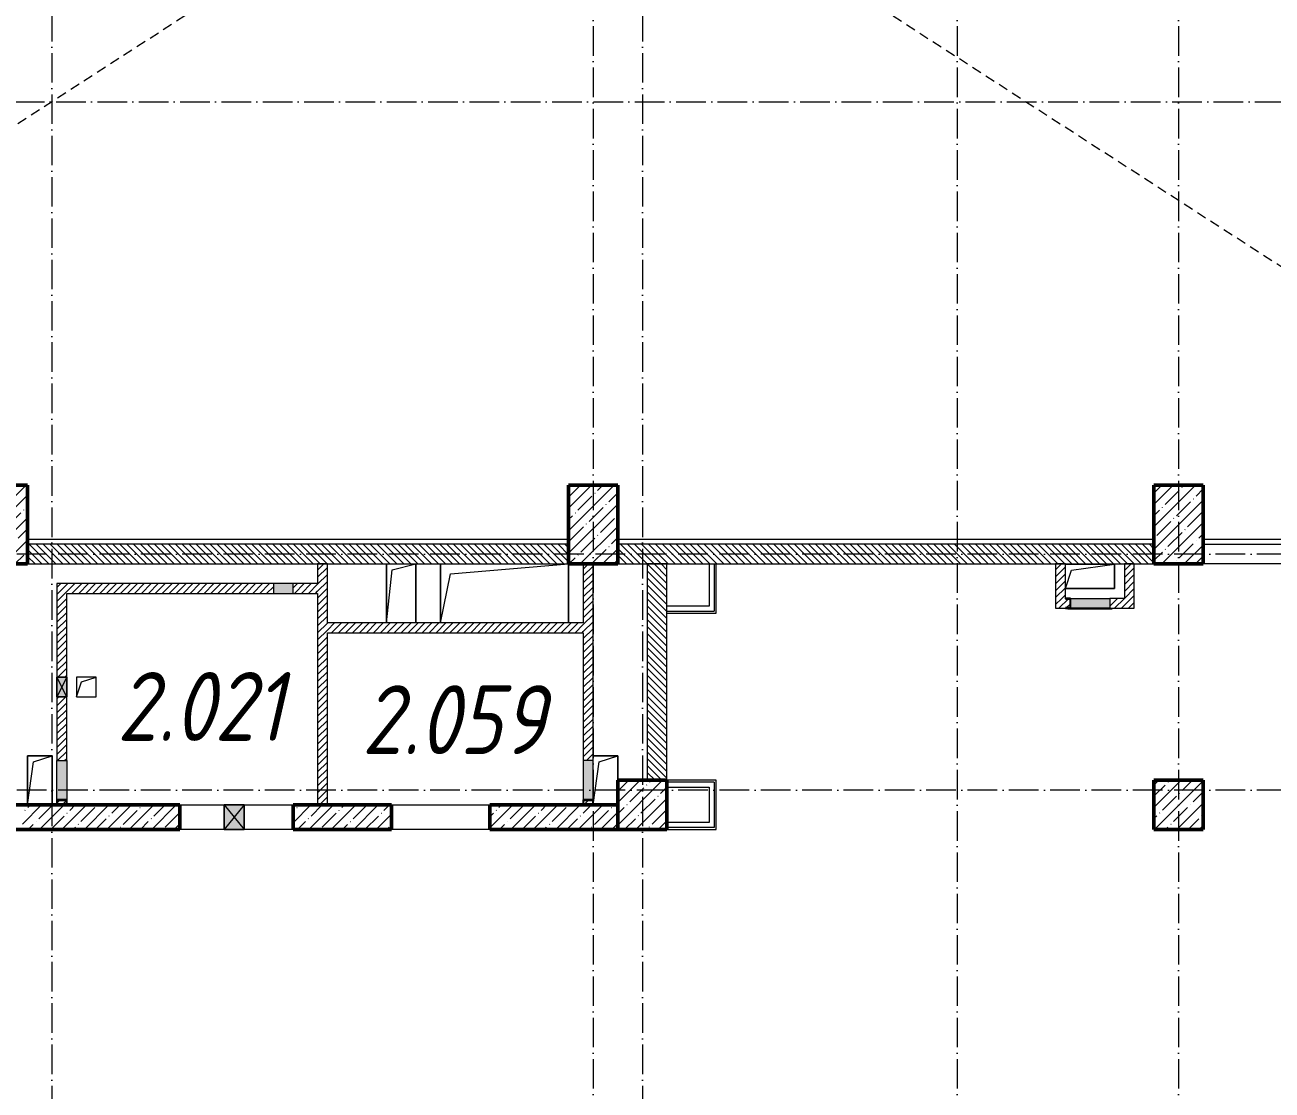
# Model space of a CAD drawing. Header units: millimetres. Extents: x -12989 to 629078, y -109036 to 555275.
# Drawn here: x 573793 to 586468, y 155315 to 166147 of the extents above; entities that cross this region are included whole.
import ezdxf

# ---------------------------------------------------------------- set-up
doc = ezdxf.new("R2010")
doc.units = ezdxf.units.MM
doc.linetypes.add('200_ШТРИХ_ш1п0_6_', pattern=[160, 100, -60])
doc.linetypes.add('50_200_ШТРИХ_1Т_ш5_п1_п1_', pattern=[700, 500, -100, 0, -100])
for name, color, linetype, lineweight in [('A-DETL-____-OTLN-3', 7, '200_ШТРИХ_ш1п0_6_', 9), ('A-DETL-GENF-OTLN', 7, 'Continuous', 9), ('A-FLOR-____-OTLN', 7, 'Continuous', 9), ('A-GENM-____-MCUT', 7, 'Continuous', 25), ('A-GENM-____-OTLN', 7, 'Continuous', 9), ('A-GENM-____-OTLN-1', 7, 'Continuous', 25), ('A-GLAZ-____-OTLN', 7, 'Continuous', 9), ('A-WALL-____-MCUT', 7, 'Continuous', 13), ('A-WALL-____-MCUT-2', 7, 'Continuous', 50), ('A-WALL-____-OTLN', 7, 'Continuous', 9), ('A-WALL-____-PATT-1', 7, 'Continuous', 9), ('A-WALL-FNSH-MCUT-1', 7, 'Continuous', 9), ('I-WALL-____-OTLN', 7, 'Continuous', 9), ('S-COLS-____-MCUT', 7, 'Continuous', 50), ('S-COLS-____-OTLN', 7, 'Continuous', 9), ('S-GRID-____-OTLN-1', 7, '50_200_ШТРИХ_1Т_ш5_п1_п1_', 9), ('Марки помещений', 7, 'Continuous', 9)]:
    doc.layers.add(name, color=color, linetype=linetype, lineweight=lineweight)
doc.layers.add('A-GLAZ-____-OTLN-1', color=7, linetype='Continuous', lineweight=9, true_color=0xc0c0c0)
doc.styles.add('ISOCPEUR_I_2', font='isocpeui.ttf', dxfattribs={"width": 0.85, "height": 2.3})
pattern_1 = [(45, (516567.8, 90784.41), (-35.35534, 35.35534), [])]
pattern_2 = [(135, (516567.8, 90784.41), (-35.35534, -35.35534), [])]

# ---------------------------------------------------------------- blocks, each defined once
blk = doc.blocks.new('BSC_Колонна _Прямоугольная - 500х500-V78-АР1_План отверстий 2 этажа в осях 1-64_Ю-ЯЯ')
at = {"layer": 'S-COLS-____-OTLN'}
h = blk.add_hatch(dxfattribs=at)
h.set_pattern_fill('FP_90', color=256, style=0, pattern_type=2)
h.set_pattern_definition([(45, (-63500, -67431.04), (-114.04925, 114.04925), []), (45, (-63385.95, -67431.04), (-114.04925, 114.04925), [201.613, -40.323, 3.353, -36.97])])
h.paths.add_polyline_path([(-250, -250), (250, -250), (250, 250), (-250, 250)], flags=0)
at = {"layer": 'S-COLS-____-MCUT'}
for p, q in [((250, 250), (-250, 250)), ((-250, 250), (-250, -250)), ((250, -250), (250, 250)), ((-250, -250), (250, -250))]:
    blk.add_line(p, q, dxfattribs=at)
blk = doc.blocks.new('BSC_Колонна _Прямоугольная - 500х800-V86-АР1_План отверстий 2 этажа в осях 1-64_Ю-ЯЯ')
at = {"layer": 'S-COLS-____-OTLN'}
h = blk.add_hatch(dxfattribs=at)
h.set_pattern_fill('FP_99', color=256, style=0, pattern_type=2)
h.set_pattern_definition([(225, (57000, 70281.04), (114.04925, -114.04925), []), (225, (56885.95, 70281.04), (114.04925, -114.04925), [201.613, -40.323, 3.353, -36.97])])
h.paths.add_polyline_path([(-250, 400), (-250, -400), (250, -400), (250, 400)], flags=0)
at = {"layer": 'S-COLS-____-MCUT'}
for p, q in [((250, 400), (-250, 400)), ((-250, 400), (-250, -400)), ((250, -400), (250, 400)), ((-250, -400), (250, -400))]:
    blk.add_line(p, q, dxfattribs=at)
blk = doc.blocks.new('BSC_Колонна _Прямоугольная - 500х800-V87-АР1_План отверстий 2 этажа в осях 1-64_Ю-ЯЯ')
at = {"layer": 'S-COLS-____-OTLN'}
h = blk.add_hatch(dxfattribs=at)
h.set_pattern_fill('FP_100', color=256, style=0, pattern_type=2)
h.set_pattern_definition([(225, (63000, 70281.04), (114.04925, -114.04925), []), (225, (62885.95, 70281.04), (114.04925, -114.04925), [201.613, -40.323, 3.353, -36.97])])
h.paths.add_polyline_path([(-250, 400), (-250, -400), (250, -400), (250, 400)], flags=0)
at = {"layer": 'S-COLS-____-MCUT'}
for p, q in [((250, 400), (-250, 400)), ((-250, 400), (-250, -400)), ((250, -400), (250, 400)), ((-250, -400), (250, -400))]:
    blk.add_line(p, q, dxfattribs=at)
blk = doc.blocks.new('BSC_Колонна _Прямоугольная - 500х800-V88-АР1_План отверстий 2 этажа в осях 1-64_Ю-ЯЯ')
at = {"layer": 'S-COLS-____-OTLN'}
h = blk.add_hatch(dxfattribs=at)
h.set_pattern_fill('FP_101', color=256, style=0, pattern_type=2)
h.set_pattern_definition([(225, (68950, 70281.04), (114.04925, -114.04925), []), (225, (68835.95, 70281.04), (114.04925, -114.04925), [201.613, -40.323, 3.353, -36.97])])
h.paths.add_polyline_path([(250, 400), (-250, 400), (-250, -400), (250, -400)], flags=0)
at = {"layer": 'S-COLS-____-MCUT'}
for p, q in [((250, 400), (-250, 400)), ((-250, 400), (-250, -400)), ((250, -400), (250, 400)), ((-250, -400), (250, -400))]:
    blk.add_line(p, q, dxfattribs=at)
blk = doc.blocks.new('BSC_Колонна _Прямоугольная - 500х500-V146-АР1_План отверстий 2 этажа в осях 1-64_Ю-ЯЯ')
at = {"layer": 'S-COLS-____-OTLN'}
h = blk.add_hatch(dxfattribs=at)
h.set_pattern_fill('FP_159', color=256, style=0, pattern_type=2)
h.set_pattern_definition([(45, (-68950, -67431.04), (-114.04925, 114.04925), []), (45, (-68835.95, -67431.04), (-114.04925, 114.04925), [201.613, -40.323, 3.353, -36.97])])
h.paths.add_polyline_path([(-250, -250), (250, -250), (250, 250), (-250, 250)], flags=0)
at = {"layer": 'S-COLS-____-MCUT'}
for p, q in [((250, 250), (-250, 250)), ((-250, 250), (-250, -250)), ((250, -250), (250, 250)), ((-250, -250), (250, -250))]:
    blk.add_line(p, q, dxfattribs=at)
blk = doc.blocks.new('AR_Отверстие Ниша - Лючок-32404098-АР1_План отверстий 2 этажа в осях 1-64_Ю-ЯЯ')
at = {"layer": 'A-GLAZ-____-OTLN'}
blk.add_hatch(color=256, dxfattribs=at).paths.add_polyline_path([(200, -50), (200, 50), (-200, 50), (-200, -50)], flags=0)
for p, q in [((200, 50), (-200, 50)), ((-200, 50), (-200, -50)), ((-200, -50), (200, -50))]:
    blk.add_line(p, q, dxfattribs=at)
blk = doc.blocks.new('AR_Отверстие Ниша - Лючок-32404066-АР1_План отверстий 2 этажа в осях 1-64_Ю-ЯЯ')
at = {"layer": 'A-GLAZ-____-OTLN'}
blk.add_hatch(color=256, dxfattribs=at).paths.add_polyline_path([(200, -50), (200, 50), (-200, 50), (-200, -50)], flags=0)
for p, q in [((-200, 50), (200, 50)), ((-200, -50), (-200, 50)), ((200, -50), (-200, -50))]:
    blk.add_line(p, q, dxfattribs=at)
blk = doc.blocks.new('AR_Отверстие Ниша - Лючок-32403922-АР1_План отверстий 2 этажа в осях 1-64_Ю-ЯЯ')
at = {"layer": 'A-GLAZ-____-OTLN'}
blk.add_hatch(color=256, dxfattribs=at).paths.add_polyline_path([(-200, 50), (-200, -50), (200, -50), (200, 50)], flags=0)
for p, q in [((-200, 50), (200, 50)), ((-200, -50), (-200, 50)), ((200, -50), (-200, -50))]:
    blk.add_line(p, q, dxfattribs=at)
blk = doc.blocks.new('Л_Общий_Лючок - Лючок-29741325-АР1_План отверстий 2 этажа в осях 1-64_Ю-ЯЯ')
at = {"layer": 'A-GLAZ-____-OTLN-1'}
blk.add_hatch(color=256, dxfattribs=at).paths.add_polyline_path([(-3, -6), (424, -6), (424, 0), (-24, 0), (-24, -6)], flags=0)
at = {"layer": 'A-GLAZ-____-OTLN'}
for p, q in [((-24, 0), (-24, -6)), ((424, 0), (424, -6)), ((-24, -6), (424, -6))]:
    blk.add_line(p, q, dxfattribs=at)
blk = doc.blocks.new('AR_Отверстие Ниша - Лючок-32404042-АР1_План отверстий 2 этажа в осях 1-64_Ю-ЯЯ')
at = {"layer": 'A-GLAZ-____-OTLN'}
blk.add_hatch(color=256, dxfattribs=at).paths.add_polyline_path([(100, -50), (100, 50), (-100, 50), (-100, -50)], flags=0)
for p, q in [((100, 50), (-100, 50)), ((-100, 50), (-100, -50)), ((100, -50), (100, 50)), ((-100, -50), (100, -50))]:
    blk.add_line(p, q, dxfattribs=at)
blk = doc.blocks.new('154_Фахверк_СКБ_Швеллер - Тип_100_3960_зеркало-29769493-АР1_План отверстий 2 этажа в осях 1-64_Ю-ЯЯ')
at = {"layer": 'A-GENM-____-MCUT'}
for p, q in [((175, 50), (125, 50)), ((125, 50), (125, -50)), ((128, 47), (175, 47)), ((128, -47), (128, 47)), ((175, 47), (175, 50)), ((125, -50), (175, -50)), ((175, -47), (128, -47)), ((175, -50), (175, -47))]:
    blk.add_line(p, q, dxfattribs=at)
blk = doc.blocks.new('AR_Отверстие прямоугольное _в стене_ - AR_Отверстие прямоугольное _в стене__ВК-32402728-АР1_План отверстий 2 этажа в осях 1-64_Ю-ЯЯ')
at = {"layer": 'A-GLAZ-____-OTLN'}
blk.add_hatch(color=256, dxfattribs=at).paths.add_polyline_path([(100, 50), (-100, 50), (-100, -50), (100, -50)], flags=0)
at = {"layer": 'A-DETL-GENF-OTLN'}
for p, q in [((-100, -50), (-100, 50)), ((-100, 50), (100, 50)), ((100, 50), (-100, -50)), ((-100, 50), (100, -50)), ((100, 50), (-100, 50)), ((-100, 50), (-100, -50)), ((100, 50), (100, -50)), ((100, -50), (100, 50)), ((100, -50), (-100, -50)), ((-100, -50), (100, -50))]:
    blk.add_line(p, q, dxfattribs=at)
blk = doc.blocks.new('AR_Отверстие прямоугольное _в плите_ - AR_Отверстие прямоугольное _в плите_-30459229-АР1_План отверстий 2 этажа в осях 1-64_Ю-ЯЯ')
at = {"layer": 'A-GENM-____-OTLN'}
for p, q in [((125, 250), (-125, 250)), ((-125, 250), (-125, -250)), ((-125, -250), (-63, 188)), ((-63, 188), (125, 250)), ((125, -250), (125, 250))]:
    blk.add_line(p, q, dxfattribs=at)
blk = doc.blocks.new('AR_Отверстие прямоугольное _в плите_ - AR_Отверстие прямоугольное _в плите_-30459207-АР1_План отверстий 2 этажа в осях 1-64_Ю-ЯЯ')
at = {"layer": 'A-GENM-____-OTLN'}
for p, q in [((100, 100), (-100, 100)), ((-100, 100), (-100, -100)), ((-100, -100), (-50, 50)), ((-50, 50), (100, 100)), ((100, -100), (100, 100)), ((-100, -100), (100, -100))]:
    blk.add_line(p, q, dxfattribs=at)
blk = doc.blocks.new('AR_Отверстие прямоугольное _в плите_ - AR_Отверстие прямоугольное _в плите_-V162-АР1_План отверстий 2 этажа в осях 1-64_Ю-ЯЯ')
at = {"layer": 'A-GENM-____-OTLN'}
for p, q in [((125, 250), (-125, 250)), ((-125, -250), (-63, 188)), ((-63, 188), (125, 250)), ((125, 0), (125, 250))]:
    blk.add_line(p, q, dxfattribs=at)
blk = doc.blocks.new('AR_Отверстие прямоугольное _в плите_ - AR_Отверстие прямоугольное _в плите_-V163-АР1_План отверстий 2 этажа в осях 1-64_Ю-ЯЯ')
at = {"layer": 'A-GENM-____-OTLN'}
for p, q in [((250, 125), (-250, 125)), ((-250, -125), (-188, 63)), ((-188, 63), (250, 125)), ((250, -125), (250, 125)), ((-250, -125), (250, -125))]:
    blk.add_line(p, q, dxfattribs=at)
blk = doc.blocks.new('AR_Отверстие прямоугольное _в плите_ - AR_Отверстие прямоугольное _в плите_-30552610-АР1_План отверстий 2 этажа в осях 1-64_Ю-ЯЯ')
at = {"layer": 'A-GENM-____-OTLN'}
for p, q in [((-150, 300), (-150, -300)), ((-90, 240), (150, 300)), ((150, -300), (150, 300)), ((-150, -300), (-90, 240))]:
    blk.add_line(p, q, dxfattribs=at)
blk = doc.blocks.new('AR_Отверстие прямоугольное _в стене__БезПР - AR_Отверстие прямоугольное _в стене__БезПР-30578456-АР1_План отверстий 2 этажа в осях 1-64_Ю-ЯЯ')
at = {"layer": 'A-GLAZ-____-OTLN-1'}
blk.add_hatch(color=256, dxfattribs=at).paths.add_polyline_path([(100, -125), (100, 125), (-100, 125), (-100, -125)], flags=0)
at = {"layer": 'A-DETL-GENF-OTLN'}
for p, q in [((-100, -125), (-100, 125)), ((-100, 125), (100, 125)), ((100, 125), (-100, -125)), ((-100, 125), (100, -125)), ((100, 125), (-100, 125)), ((-100, 125), (-100, -125)), ((100, 125), (100, -125)), ((100, -125), (100, 125)), ((100, -125), (-100, -125)), ((-100, -125), (100, -125))]:
    blk.add_line(p, q, dxfattribs=at)
at = {"layer": 'A-GLAZ-____-OTLN'}
blk.add_line((100, 125), (-100, 125), dxfattribs=at)
blk = doc.blocks.new('AR_Отверстие прямоугольное _в плите_ - AR_Отверстие прямоугольное _в плите_-30552510-АР1_План отверстий 2 этажа в осях 1-64_Ю-ЯЯ')
at = {"layer": 'A-GENM-____-OTLN'}
for p, q in [((-650, 300), (-650, -300)), ((-550, 200), (650, 300)), ((650, -300), (650, 300)), ((-650, -300), (-550, 200))]:
    blk.add_line(p, q, dxfattribs=at)
blk = doc.blocks.new('3эт')
at = {"layer": 'S-GRID-____-OTLN-1', "color": 251, "ltscale": 0.6, "true_color": 0x636466}
for p, q in [((346770.7, 4029.4), (346770.7, -33971.9)), ((350470.7, 4029.4), (350470.7, -33971.9)), ((352720.7, 4029.4), (352720.7, -33971.9)), ((341270.7, 3756), (341270.7, -33823.9)), ((347270.7, 3756), (347270.7, -33828.9)), ((318208.2, -12282.4), (387845.1, -12282.4)), ((387845.1, -16882.4), (333012.7, -16882.4)), ((387845.1, -19282.4), (279101.9, -19282.4))]:
    blk.add_line(p, q, dxfattribs=at)

msp = doc.modelspace()

# ---------------------------------------------------------------- hatches: boundary and pattern name
at = {"layer": 'A-WALL-____-PATT-1'}
h = msp.add_hatch(dxfattribs=at)
h.set_pattern_fill('FP_6', color=256, style=0, pattern_type=2)
h.set_pattern_definition(pattern_2)
h.paths.add_polyline_path([(579317.7976, 160665.4504), (579317.7976, 160865.4504), (573817.7976, 160865.4504), (573817.7976, 160665.4504), (578415.1399, 160665.4504)], flags=0)
h = msp.add_hatch(dxfattribs=at)
h.set_pattern_fill('FP_6', color=256, style=0, pattern_type=2)
h.set_pattern_definition(pattern_2)
h.paths.add_polyline_path([(585267.7976, 160665.4504), (585267.7976, 160865.4504), (579817.7976, 160865.4504), (579817.7976, 160665.4504), (583717.6419, 160665.4504)], flags=0)
h = msp.add_hatch(dxfattribs=at)
h.set_pattern_fill('FP_5', color=256, style=0, pattern_type=2)
h.set_pattern_definition(pattern_1)
h.paths.add_polyline_path([(576867.7976, 158215.4504), (576867.7976, 160665.4504), (576767.7976, 160665.4504), (576767.7976, 158215.4504)], flags=0)
h = msp.add_hatch(dxfattribs=at)
h.set_pattern_fill('FP_5', color=256, style=0, pattern_type=2)
h.set_pattern_definition(pattern_1)
h.paths.add_polyline_path([(579470.7976, 158215.4504), (579564.7976, 158215.4504), (579564.7976, 158262.4504), (579470.7976, 158262.4504)], flags=0)
h.paths.add_polyline_path([(579567.7976, 158665.4504), (579567.7976, 160665.4504), (579467.7976, 160665.4504), (579467.7976, 158665.4504), (579542.0833, 158665.4504)], flags=0)
h = msp.add_hatch(dxfattribs=at)
h.set_pattern_fill('FP_6', color=256, style=0, pattern_type=2)
h.set_pattern_definition(pattern_2)
h.paths.add_polyline_path([(580117.7976, 158465.4504), (580317.7976, 158465.4504), (580317.7976, 160665.4504), (580117.7976, 160665.4504)], flags=0)
h = msp.add_hatch(dxfattribs=at)
h.set_pattern_fill('FP_5', color=256, style=0, pattern_type=2)
h.set_pattern_definition(pattern_1)
h.paths.add_polyline_path([(584367.7976, 160315.4504), (584367.7976, 160665.4504), (584267.7976, 160665.4504), (584267.7976, 160315.4504)], flags=0)
h = msp.add_hatch(dxfattribs=at)
h.set_pattern_fill('FP_5', color=256, style=0, pattern_type=2)
h.set_pattern_definition(pattern_1)
h.paths.add_polyline_path([(585067.7976, 160215.4504), (585067.7976, 160665.4504), (584967.7976, 160665.4504), (584967.7976, 160215.4504)], flags=0)
h = msp.add_hatch(dxfattribs=at)
h.set_pattern_fill('FP_5', color=256, style=0, pattern_type=2)
h.set_pattern_definition(pattern_1)
h.paths.add_polyline_path([(574120.7976, 158215.4504), (574214.7976, 158215.4504), (574214.7976, 158262.4504), (574120.7976, 158262.4504)], flags=0)
h.paths.add_polyline_path([(574117.7976, 158665.4504), (574217.7976, 158665.4504), (574217.7976, 159315.4504), (574117.7976, 159315.4504), (574117.7976, 159309.8867)], flags=0)
h.paths.add_polyline_path([(574117.7976, 159515.4504), (574217.7976, 159515.4504), (574217.7976, 160465.4504), (574117.7976, 160465.4504)], flags=0)
h = msp.add_hatch(dxfattribs=at)
h.set_pattern_fill('FP_5', color=256, style=0, pattern_type=2)
h.set_pattern_definition(pattern_1)
h.paths.add_polyline_path([(574217.7976, 160365.4504), (576317.7976, 160365.4504), (576317.7976, 160465.4504), (574217.7976, 160465.4504)], flags=0)
h.paths.add_polyline_path([(576767.7976, 160365.4504), (576767.7976, 160465.4504), (576517.7976, 160465.4504), (576517.7976, 160365.4504), (576647.6392, 160365.4504)], flags=0)
h = msp.add_hatch(dxfattribs=at)
h.set_pattern_fill('FP_5', color=256, style=0, pattern_type=2)
h.set_pattern_definition(pattern_1)
h.paths.add_polyline_path([(584367.7976, 160215.4504), (584367.7976, 160218.4504), (584414.7976, 160218.4504), (584414.7976, 160312.4504), (584367.7976, 160312.4504), (584367.7976, 160315.4504), (584267.7976, 160315.4504), (584267.7976, 160215.4504)], flags=0)
h.paths.add_polyline_path([(584967.7976, 160215.4504), (584967.7976, 160315.4504), (584817.7976, 160315.4504), (584817.7976, 160215.4504)], flags=0)
h = msp.add_hatch(dxfattribs=at)
h.set_pattern_fill('FP_5', color=256, style=0, pattern_type=2)
h.set_pattern_definition(pattern_1)
h.paths.add_polyline_path([(576867.7976, 159965.4504), (579467.7976, 159965.4504), (579467.7976, 160065.4504), (576867.7976, 160065.4504)], flags=0)
h = msp.add_hatch(dxfattribs=at)
h.set_pattern_fill('FP_13', color=256, style=0, pattern_type=2)
h.set_pattern_definition([(45, (516567.8, 90784.41), (-114.04925, 114.04925), []), (45, (516681.85, 90784.41), (-114.04925, 114.04925), [201.612, -40.322, 3.353, -36.97])])
h.paths.add_polyline_path([(579817.7976, 157965.4504), (579817.7976, 158215.4504), (578517.7976, 158215.4504), (578517.7976, 157965.4504), (579567.7976, 157965.4504)], flags=0)
h.paths.add_polyline_path([(577517.7976, 157965.4504), (577517.7976, 158215.4504), (576517.7976, 158215.4504), (576517.7976, 157965.4504), (576647.6392, 157965.4504)], flags=0)
h.paths.add_polyline_path([(574117.7976, 157965.4504), (575367.7976, 157965.4504), (575367.7976, 158215.4504), (573767.7976, 158215.4504), (573767.7976, 157965.4504)], flags=0)

# ---------------------------------------------------------------- linework, layer by layer
at = {"layer": 'A-DETL-____-OTLN-3'}
for p, q in [((567567.7976, 175965.4504), (590467.7976, 161165.4504)), ((590467.7976, 175965.4504), (567567.7976, 161165.4504))]:
    msp.add_line(p, q, dxfattribs=at)
at = {"layer": 'A-FLOR-____-OTLN'}
for p, q in [((579317.7976, 160915.4504), (573817.7976, 160915.4504)), ((585267.7976, 160915.4504), (579817.7976, 160915.4504)), ((590467.7976, 160915.4504), (585767.7976, 160915.4504)), ((577466.5057, 160065.4504), (577466.5057, 160665.4504)), ((577766.5057, 160665.4504), (577766.5057, 160065.4504)), ((578017.7976, 160065.4504), (578017.7976, 160665.4504)), ((579317.7976, 160665.4504), (579317.7976, 160065.4504)), ((584367.7976, 160665.1029), (584867.7976, 160665.1029)), ((584867.7976, 160665.1029), (584867.7976, 160415.1029)), ((584867.7976, 160415.1029), (584367.7976, 160415.1029)), ((573817.7976, 158715.4504), (574067.7976, 158715.4504)), ((573817.7976, 158215.4504), (573817.7976, 158715.4504)), ((574067.7976, 158715.4504), (574067.7976, 158215.4504)), ((579567.7976, 158715.4504), (579817.7976, 158715.4504)), ((579817.7976, 158715.4504), (579817.7976, 158465.4504))]:
    msp.add_line(p, q, dxfattribs=at)
at = {"layer": 'A-WALL-____-MCUT'}
for p, q in [((579317.7976, 160865.4504), (573817.7976, 160865.4504)), ((585267.7976, 160865.4504), (579817.7976, 160865.4504)), ((573817.7976, 160665.4504), (579317.7976, 160665.4504)), ((579817.7976, 160665.4504), (585267.7976, 160665.4504)), ((580317.7976, 160665.4504), (580117.7976, 160665.4504)), ((580117.7976, 160665.4504), (580117.7976, 158465.4504)), ((580317.7976, 158465.4504), (580317.7976, 160665.4504)), ((580747.7976, 160665.4504), (580747.7976, 160235.4504)), ((580797.7976, 160665.4504), (580797.7976, 160185.4504)), ((580747.7976, 160235.4504), (580317.7976, 160235.4504)), ((580317.7976, 160185.4504), (580797.7976, 160185.4504)), ((580797.7976, 158445.4504), (580317.7976, 158445.4504)), ((580797.7976, 158445.4504), (580797.7976, 157985.4504)), ((580317.7976, 158395.4504), (580747.7976, 158395.4504)), ((580747.7976, 158395.4504), (580747.7976, 158035.4504)), ((580747.7976, 158035.4504), (580317.7976, 158035.4504)), ((580797.7976, 157985.4504), (580317.7976, 157985.4504))]:
    msp.add_line(p, q, dxfattribs=at)
at = {"layer": 'A-WALL-____-MCUT-2'}
for p, q in [((574117.7976, 158215.4504), (572317.7976, 158215.4504)), ((574214.7976, 158215.4504), (574120.7976, 158215.4504)), ((575367.7976, 158215.4504), (574217.7976, 158215.4504)), ((575367.7976, 157965.4504), (575367.7976, 158215.4504)), ((577517.7976, 158215.4504), (576517.7976, 158215.4504)), ((576517.7976, 158215.4504), (576517.7976, 157965.4504)), ((577517.7976, 157965.4504), (577517.7976, 158215.4504)), ((579467.7976, 158215.4504), (578517.7976, 158215.4504)), ((578517.7976, 158215.4504), (578517.7976, 157965.4504)), ((579564.7976, 158215.4504), (579470.7976, 158215.4504)), ((579817.7976, 158215.4504), (579567.7976, 158215.4504)), ((570867.7976, 157965.4504), (575367.7976, 157965.4504)), ((576517.7976, 157965.4504), (577517.7976, 157965.4504)), ((578517.7976, 157965.4504), (579817.7976, 157965.4504))]:
    msp.add_line(p, q, dxfattribs=at)
at = {"layer": 'A-WALL-____-OTLN'}
for p, q in [((575367.7976, 158215.4504), (575819.2004, 158215.4504)), ((576019.2004, 158215.4504), (576517.7976, 158215.4504)), ((577517.7976, 158215.4504), (578517.7976, 158215.4504)), ((575819.2004, 157965.4504), (575367.7976, 157965.4504)), ((576517.7976, 157965.4504), (576019.2004, 157965.4504)), ((578517.7976, 157965.4504), (577517.7976, 157965.4504))]:
    msp.add_line(p, q, dxfattribs=at)
at = {"layer": 'A-WALL-FNSH-MCUT-1'}
for p, q in [((576767.7976, 160665.4504), (576767.7976, 160465.4504)), ((576867.7976, 160665.4504), (576767.7976, 160665.4504)), ((576867.7976, 160065.4504), (576867.7976, 160665.4504)), ((579467.7976, 160665.4504), (579467.7976, 160065.4504)), ((579567.7976, 158665.4504), (579567.7976, 160665.4504)), ((580817.7976, 160165.4504), (580817.7976, 160665.4504)), ((584367.7976, 160665.4504), (584267.7976, 160665.4504)), ((584267.7976, 160665.4504), (584267.7976, 160215.4504)), ((584367.7976, 160315.4504), (584367.7976, 160665.4504)), ((584967.7976, 160665.4504), (584967.7976, 160315.4504)), ((585067.7976, 160665.4504), (584967.7976, 160665.4504)), ((585067.7976, 160215.4504), (585067.7976, 160665.4504)), ((574117.7976, 160465.4504), (574117.7976, 159515.4504)), ((576317.7976, 160465.4504), (574117.7976, 160465.4504)), ((574217.7976, 159515.4504), (574217.7976, 160365.4504)), ((574217.7976, 160365.4504), (576317.7976, 160365.4504)), ((576767.7976, 160465.4504), (576517.7976, 160465.4504)), ((576517.7976, 160365.4504), (576767.7976, 160365.4504)), ((576767.7976, 160365.4504), (576767.7976, 158215.4504)), ((584267.7976, 160215.4504), (584367.7976, 160215.4504)), ((584967.7976, 160315.4504), (584817.7976, 160315.4504)), ((584817.7976, 160215.4504), (585067.7976, 160215.4504)), ((580317.7976, 160165.4504), (580817.7976, 160165.4504)), ((579467.7976, 160065.4504), (576867.7976, 160065.4504)), ((576867.7976, 158215.4504), (576867.7976, 159965.4504)), ((576867.7976, 159965.4504), (579467.7976, 159965.4504)), ((579467.7976, 159965.4504), (579467.7976, 158665.4504)), ((574117.7976, 159315.4504), (574117.7976, 158665.4504)), ((574217.7976, 158665.4504), (574217.7976, 159315.4504)), ((580817.7976, 158465.4504), (580317.7976, 158465.4504)), ((580817.7976, 157965.4504), (580817.7976, 158465.4504)), ((580317.7976, 157965.4504), (580817.7976, 157965.4504))]:
    msp.add_line(p, q, dxfattribs=at)
at = {"layer": 'I-WALL-____-OTLN'}
for p, q in [((585767.7976, 160865.4504), (590467.7976, 160865.4504)), ((590467.7976, 160665.4504), (585767.7976, 160665.4504))]:
    msp.add_line(p, q, dxfattribs=at)

# ---------------------------------------------------------------- block references
msp.add_blockref('3эт', (232797.0902, 177647.8646))
at = {"layer": 'A-GENM-____-OTLN'}
for name, p in [('AR_Отверстие прямоугольное _в плите_ - AR_Отверстие прямоугольное _в плите_-30552610-АР1_План отверстий 2 этажа в осях 1-64_Ю-ЯЯ', (577616.5057, 160365.4504)), ('AR_Отверстие прямоугольное _в плите_ - AR_Отверстие прямоугольное _в плите_-30552510-АР1_План отверстий 2 этажа в осях 1-64_Ю-ЯЯ', (578667.7976, 160365.4504)), ('AR_Отверстие прямоугольное _в плите_ - AR_Отверстие прямоугольное _в плите_-V163-АР1_План отверстий 2 этажа в осях 1-64_Ю-ЯЯ', (584617.7976, 160540.1029)), ('AR_Отверстие прямоугольное _в плите_ - AR_Отверстие прямоугольное _в плите_-30459207-АР1_План отверстий 2 этажа в осях 1-64_Ю-ЯЯ', (574417.7976, 159415.4504)), ('AR_Отверстие прямоугольное _в плите_ - AR_Отверстие прямоугольное _в плите_-30459229-АР1_План отверстий 2 этажа в осях 1-64_Ю-ЯЯ', (573942.7976, 158465.4504)), ('AR_Отверстие прямоугольное _в плите_ - AR_Отверстие прямоугольное _в плите_-V162-АР1_План отверстий 2 этажа в осях 1-64_Ю-ЯЯ', (579692.7976, 158465.4504))]:
    msp.add_blockref(name, p, dxfattribs=at)
at = {"layer": 'A-GENM-____-OTLN-1'}
for p, rotation in [((584542.7976, 160265.4504), 180), ((574167.7976, 158390.4504), 270), ((579517.7976, 158390.4504), 270)]:
    msp.add_blockref('154_Фахверк_СКБ_Швеллер - Тип_100_3960_зеркало-29769493-АР1_План отверстий 2 этажа в осях 1-64_Ю-ЯЯ', p, dxfattribs=dict(at, rotation=rotation))
at = {"layer": 'A-GLAZ-____-OTLN'}
for name, p in [('AR_Отверстие Ниша - Лючок-32404042-АР1_План отверстий 2 этажа в осях 1-64_Ю-ЯЯ', (576417.7976, 160415.4504)), ('Л_Общий_Лючок - Лючок-29741325-АР1_План отверстий 2 этажа в осях 1-64_Ю-ЯЯ', (584417.7976, 160215.4504)), ('AR_Отверстие прямоугольное _в стене__БезПР - AR_Отверстие прямоугольное _в стене__БезПР-30578456-АР1_План отверстий 2 этажа в осях 1-64_Ю-ЯЯ', (575919.2004, 158090.4504))]:
    msp.add_blockref(name, p, dxfattribs=at)
for name, p, rotation in [('AR_Отверстие Ниша - Лючок-32403922-АР1_План отверстий 2 этажа в осях 1-64_Ю-ЯЯ', (584617.7976, 160265.4504), 180), ('AR_Отверстие прямоугольное _в стене_ - AR_Отверстие прямоугольное _в стене__ВК-32402728-АР1_План отверстий 2 этажа в осях 1-64_Ю-ЯЯ', (574167.7976, 159415.4504), 270), ('AR_Отверстие Ниша - Лючок-32404066-АР1_План отверстий 2 этажа в осях 1-64_Ю-ЯЯ', (574167.7976, 158465.4504), 270), ('AR_Отверстие Ниша - Лючок-32404098-АР1_План отверстий 2 этажа в осях 1-64_Ю-ЯЯ', (579517.7976, 158465.4504), 270)]:
    msp.add_blockref(name, p, dxfattribs=dict(at, rotation=rotation))
at = {"layer": 'S-COLS-____-OTLN', "rotation": 180}
for name, p in [('BSC_Колонна _Прямоугольная - 500х800-V86-АР1_План отверстий 2 этажа в осях 1-64_Ю-ЯЯ', (573567.7976, 161065.4504)), ('BSC_Колонна _Прямоугольная - 500х800-V87-АР1_План отверстий 2 этажа в осях 1-64_Ю-ЯЯ', (579567.7976, 161065.4504)), ('BSC_Колонна _Прямоугольная - 500х800-V88-АР1_План отверстий 2 этажа в осях 1-64_Ю-ЯЯ', (585517.7976, 161065.4504))]:
    msp.add_blockref(name, p, dxfattribs=at)
at = {"layer": 'S-COLS-____-OTLN'}
for name, p in [('BSC_Колонна _Прямоугольная - 500х500-V78-АР1_План отверстий 2 этажа в осях 1-64_Ю-ЯЯ', (580067.7976, 158215.4504)), ('BSC_Колонна _Прямоугольная - 500х500-V146-АР1_План отверстий 2 этажа в осях 1-64_Ю-ЯЯ', (585517.7976, 158215.4504))]:
    msp.add_blockref(name, p, dxfattribs=at)

# ---------------------------------------------------------------- texts
at = {"layer": 'Марки помещений', "char_height": 700, "attachment_point": 1, "style": 'ISOCPEUR_I_2'}
for s, insert, width in [('2.021', (574728.0078, 159566.5671), 737.5525), ('2.059', (577217.3339, 159432.2232), 785.65375)]:
    msp.add_mtext(s, dxfattribs=dict(at, insert=insert, width=width))

doc.saveas('drawing.dxf')
